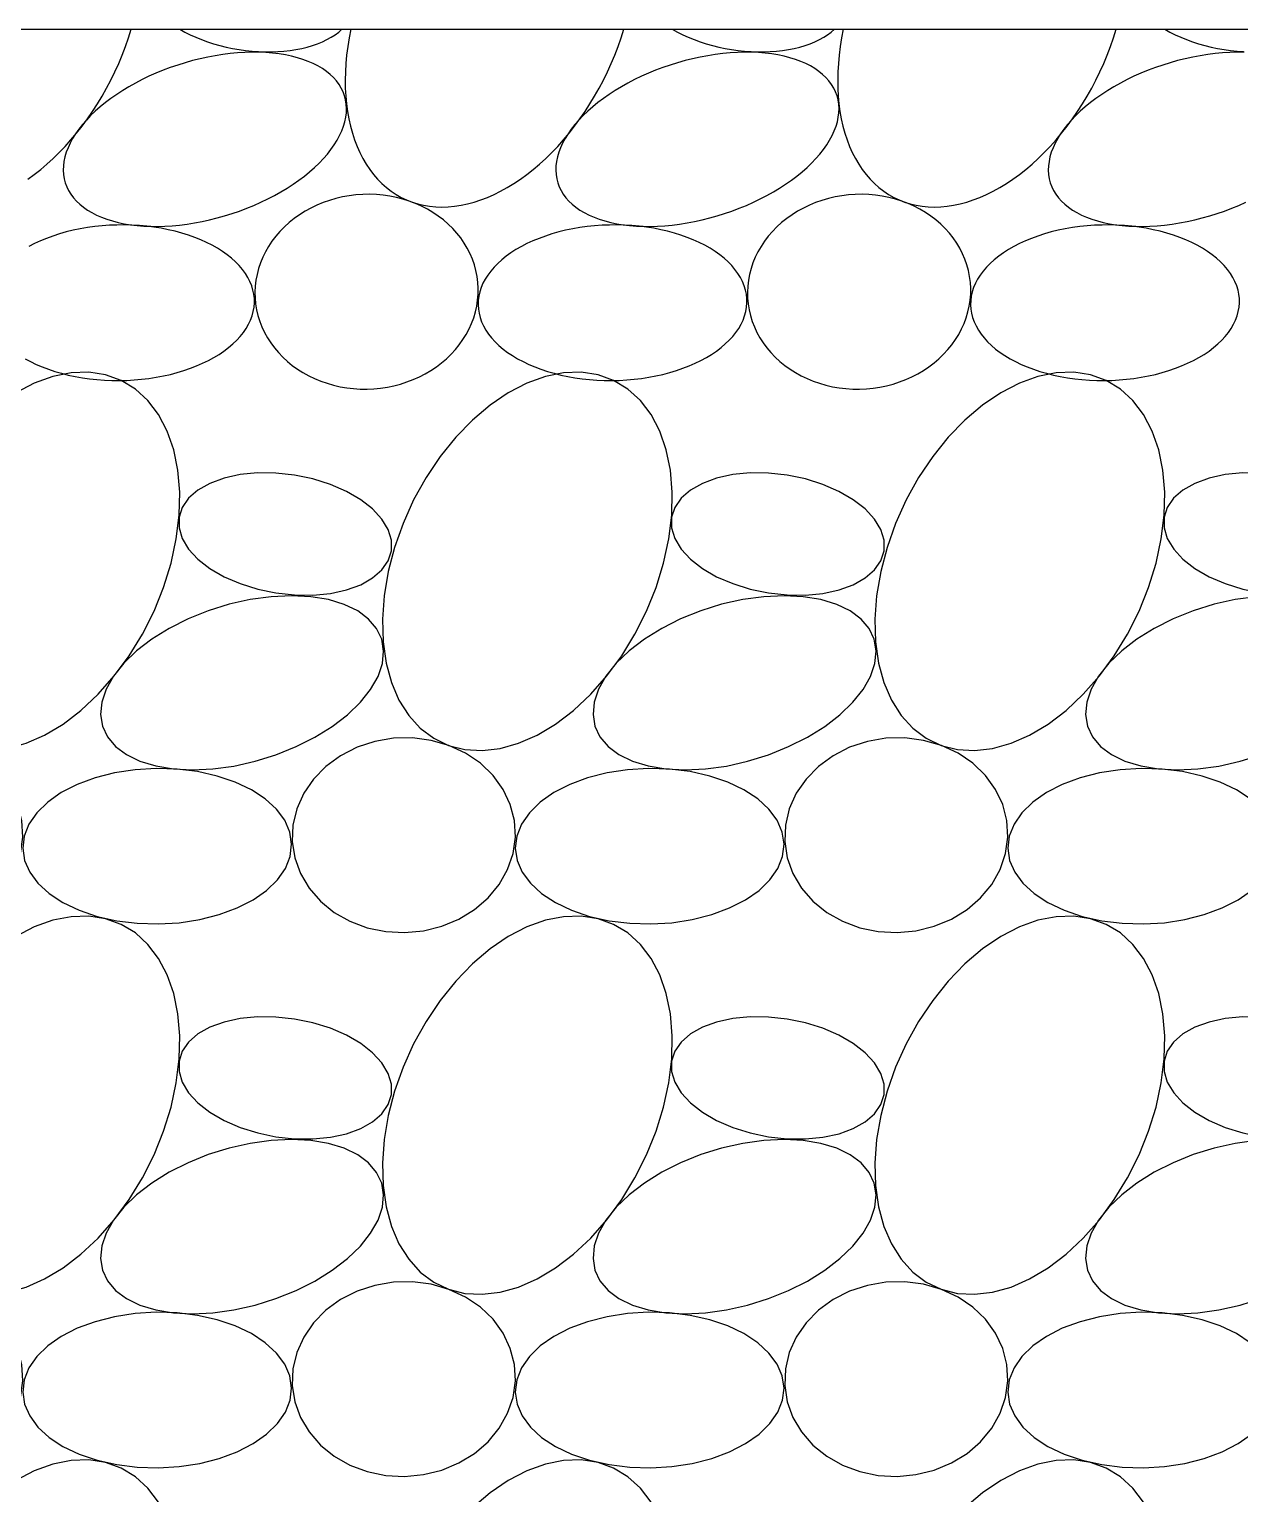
# Model space of a CAD drawing. Extents: x 10 to 698, y 9 to 300.
# Drawn here: x 650.12 to 652.576, y 139.807 to 142.779 of the extents above; entities that cross this region are included whole.
import ezdxf

# ---------------------------------------------------------------- set-up
doc = ezdxf.new("R2010")
doc.units = 0
doc.header["$LTSCALE"] = 0.5
doc.header["$MEASUREMENT"] = 0
doc.layers.get('0').update_dxf_attribs({"linetype": 'CONTINUOUS'})
doc.layers.add('A-DETL-MCUT', color=2, linetype='CONTINUOUS')
doc.layers.add('A-DETL-PATT', color=8, linetype='CONTINUOUS')

# ---------------------------------------------------------------- blocks, each defined once
blk = doc.blocks.new('BATT-01')
at = {"flags": 128}
for points in [[(-0.06648, 0.06741), (-0.07044, 0.06884), (-0.07469, 0.06949), (-0.07917, 0.06935), (-0.0838, 0.06843), (-0.0885, 0.06674), (-0.09321, 0.0643), (-0.09783, 0.06116), (-0.1023, 0.05738), (-0.10654, 0.053), (-0.11048, 0.04811), (-0.11406, 0.04278), (-0.11721, 0.0371), (-0.1199, 0.03117), (-0.12206, 0.02508), (-0.12368, 0.01893), (-0.12471, 0.01282), (-0.12515, 0.00685), (-0.12498, 0.00113), (-0.12421, -0.00426), (-0.12285, -0.00922), (-0.12093, -0.01368), (-0.11847, -0.01756), (-0.11552, -0.0208), (-0.11213, -0.02335), (-0.10834, -0.02515), (-0.10422, -0.0262), (-0.09985, -0.02645), (-0.09529, -0.02592), (-0.09061, -0.02461), (-0.0859, -0.02254), (-0.08122, -0.01975), (-0.07667, -0.01628), (-0.07231, -0.01219), (-0.06821, -0.00755), (-0.06444, -0.00243), (-0.06107, 0.00309), (-0.05814, 0.0089), (-0.05571, 0.01493), (-0.05382, 0.02106), (-0.05249, 0.0272), (-0.05176, 0.03325), (-0.05162, 0.03911), (-0.05209, 0.04467), (-0.05315, 0.04986), (-0.0548, 0.05458), (-0.05699, 0.05876), (-0.0597, 0.06233), (-0.06288, 0.06523)], [(-0.0518, 0.0327), (-0.0518, 0.03004), (-0.05098, 0.02734), (-0.04936, 0.02466), (-0.047, 0.02211), (-0.04397, 0.01974), (-0.04036, 0.01764), (-0.03627, 0.01587), (-0.03184, 0.01448), (-0.0272, 0.01352), (-0.02248, 0.01301), (-0.01783, 0.01297), (-0.0134, 0.0134), (-0.00932, 0.01429), (-0.00571, 0.0156), (-0.00268, 0.01731), (-0.00032, 0.01936), (0.00129, 0.02168), (0.00211, 0.02421), (0.00211, 0.02687), (0.00129, 0.02958), (-0.00032, 0.03225), (-0.00268, 0.03481), (-0.00571, 0.03717), (-0.00933, 0.03927), (-0.01341, 0.04104), (-0.01785, 0.04243), (-0.02249, 0.04339), (-0.02721, 0.0439), (-0.03185, 0.04395), (-0.03628, 0.04352), (-0.04037, 0.04263), (-0.04398, 0.04131), (-0.04701, 0.0396), (-0.04937, 0.03756), (-0.05098, 0.03523)], [(-0.07123, -0.0203), (-0.06995, -0.02303), (-0.0679, -0.02545), (-0.06514, -0.02751), (-0.06172, -0.02917), (-0.05772, -0.03038), (-0.05324, -0.03112), (-0.04836, -0.03137), (-0.0432, -0.03112), (-0.03788, -0.03039), (-0.03252, -0.02919), (-0.02722, -0.02754), (-0.02212, -0.02548), (-0.01732, -0.02307), (-0.01294, -0.02034), (-0.00907, -0.01737), (-0.00579, -0.01421), (-0.00319, -0.01095), (-0.00131, -0.00765), (-0.00021, -0.00438), (0.0001, -0.00123), (-0.00039, 0.00175), (-0.00167, 0.00448), (-0.00372, 0.0069), (-0.00648, 0.00897), (-0.0099, 0.01062), (-0.0139, 0.01183), (-0.01839, 0.01257), (-0.02326, 0.01282), (-0.02842, 0.01257), (-0.03374, 0.01184), (-0.03911, 0.01064), (-0.0444, 0.00899), (-0.0495, 0.00694), (-0.0543, 0.00452), (-0.05868, 0.00179), (-0.06255, -0.00118), (-0.06583, -0.00433), (-0.06843, -0.0076), (-0.07031, -0.0109), (-0.07141, -0.01417), (-0.07172, -0.01732)], [(-0.14801, -0.04955), (-0.14737, -0.05369), (-0.14593, -0.05767), (-0.14373, -0.06137), (-0.14085, -0.06468), (-0.13736, -0.06751), (-0.13336, -0.06978), (-0.12897, -0.07142), (-0.12431, -0.07238), (-0.11952, -0.07264), (-0.11473, -0.07219), (-0.11009, -0.07104), (-0.10573, -0.06923), (-0.10177, -0.0668), (-0.09833, -0.06383), (-0.0955, -0.06041), (-0.09337, -0.05662), (-0.09199, -0.05259), (-0.09142, -0.04842), (-0.09166, -0.04423), (-0.0927, -0.04016), (-0.09453, -0.03631), (-0.09708, -0.03279), (-0.10028, -0.0297), (-0.10403, -0.02715), (-0.10825, -0.02519), (-0.11279, -0.02388), (-0.11753, -0.02327), (-0.12233, -0.02336), (-0.12706, -0.02417), (-0.13158, -0.02565), (-0.13576, -0.02778), (-0.13947, -0.03049), (-0.14262, -0.0337), (-0.14511, -0.03732), (-0.14687, -0.04124), (-0.14784, -0.04536)], [(-0.09144, -0.05124), (-0.09098, -0.05432), (-0.08968, -0.05731), (-0.0876, -0.06014), (-0.08476, -0.06274), (-0.08125, -0.06504), (-0.07715, -0.06699), (-0.07257, -0.06854), (-0.06761, -0.06965), (-0.06239, -0.0703), (-0.05705, -0.07046), (-0.05172, -0.07014), (-0.04653, -0.06934), (-0.0416, -0.06809), (-0.03707, -0.0664), (-0.03303, -0.06433), (-0.02959, -0.06193), (-0.02683, -0.05925), (-0.02482, -0.05636), (-0.02362, -0.05333), (-0.02324, -0.05024), (-0.02371, -0.04716), (-0.025, -0.04416), (-0.02709, -0.04134), (-0.02993, -0.03874), (-0.03344, -0.03643), (-0.03753, -0.03448), (-0.04212, -0.03293), (-0.04708, -0.03182), (-0.0523, -0.03118), (-0.05763, -0.03101), (-0.06296, -0.03133), (-0.06816, -0.03213), (-0.07308, -0.03339), (-0.07762, -0.03507), (-0.08166, -0.03714), (-0.0851, -0.03955), (-0.08786, -0.04223), (-0.08986, -0.04512), (-0.09107, -0.04815)]]:
    blk.add_lwpolyline(points, close=True, dxfattribs=at)

msp = doc.modelspace()

# ---------------------------------------------------------------- linework, layer by layer
at = {"layer": 'A-DETL-MCUT'}
msp.add_line((647.26087003, 142.77896613), (654.01087003, 142.77896613), dxfattribs=at)
at = {"layer": 'A-DETL-PATT', "flags": 128}
for points in [[(650.11730632, 142.47465533), (650.1304097, 142.48416907), (650.14335729, 142.49434879), (650.15612196, 142.50517319), (650.168677, 142.51661959), (650.18099609, 142.52866402), (650.19305344, 142.54128125), (650.2048238, 142.55444486), (650.21628252, 142.56812727), (650.22740559, 142.58229984), (650.23816973, 142.59693287), (650.24855238, 142.61199573), (650.2585318, 142.62745685), (650.26808709, 142.64328387), (650.27719824, 142.65944363), (650.28584616, 142.6759023), (650.29401275, 142.69262538), (650.30168089, 142.70957788), (650.30883454, 142.72672427), (650.3154587, 142.74402864), (650.3215395, 142.76145476), (650.32706421, 142.77896613)], [(650.4255223, 142.77896613), (650.43592356, 142.77323827), (650.44680389, 142.76782503), (650.45812269, 142.76274661), (650.46983773, 142.75802197), (650.48190529, 142.75366874), (650.49428035, 142.74970315), (650.50691673, 142.74614001), (650.51976727, 142.74299261), (650.53278403, 142.7402727), (650.54591844, 142.73799043), (650.55912148, 142.7361543), (650.57234388, 142.73477118), (650.58553632, 142.73384622), (650.59864956, 142.73338287), (650.61163467, 142.73338287), (650.6244432, 142.73384622), (650.63702736, 142.73477118), (650.64934018, 142.7361543), (650.66133573, 142.73799043), (650.67296924, 142.7402727), (650.6841973, 142.74299261), (650.69497802, 142.74614001), (650.70527118, 142.74970315), (650.71503835, 142.75366874), (650.7242431, 142.75802197), (650.73285107, 142.76274661), (650.74083016, 142.76782503), (650.74815058, 142.77323827), (650.75478502, 142.77896613)], [(650.7725882, 142.77896613), (650.76917702, 142.76145476), (650.76636543, 142.74402864), (650.76415933, 142.72672427), (650.76256333, 142.70957788), (650.76158077, 142.69262538), (650.76121372, 142.6759023), (650.76146294, 142.65944363), (650.76232791, 142.64328387), (650.76380682, 142.62745685), (650.76589657, 142.61199573), (650.76859278, 142.59693287), (650.77188981, 142.58229984), (650.77578076, 142.56812727), (650.78025746, 142.55444486), (650.78531056, 142.54128125), (650.79092946, 142.52866402), (650.79710239, 142.51661959), (650.80381643, 142.50517319), (650.81105751, 142.49434879), (650.81881048, 142.48416907), (650.82705908, 142.47465533), (650.83578606, 142.46582752), (650.84497312, 142.45770411), (650.85460103, 142.45030212), (650.86464962, 142.44363705), (650.87509784, 142.43772287), (650.88592383, 142.43257195), (650.89710489, 142.42819509), (650.90861761, 142.42460146), (650.92043789, 142.42179857), (650.93254096, 142.41979231), (650.94490147, 142.41858687), (650.95749354, 142.41818477), (650.9702908, 142.41858687), (650.98326644, 142.41979231), (650.99639329, 142.42179857), (651.00964385, 142.42460146), (651.02299037, 142.42819509), (651.0364049, 142.43257195), (651.04985935, 142.43772287), (651.06332553, 142.44363705), (651.07677524, 142.45030212), (651.09018032, 142.45770411), (651.10351268, 142.46582752), (651.11674441, 142.47465533), (651.12984779, 142.48416907), (651.14279537, 142.49434879), (651.15556005, 142.50517319), (651.16811508, 142.51661959), (651.18043417, 142.52866402), (651.19249153, 142.54128125), (651.20426189, 142.55444486), (651.21572061, 142.56812727), (651.22684368, 142.58229984), (651.23760781, 142.59693287), (651.24799046, 142.61199573), (651.25796988, 142.62745685), (651.26752517, 142.64328387), (651.27663632, 142.65944363), (651.28528425, 142.6759023), (651.29345083, 142.69262538), (651.30111898, 142.70957788), (651.30827262, 142.72672427), (651.31489678, 142.74402864), (651.32097759, 142.76145476), (651.3265023, 142.77896613)], [(651.42496038, 142.77896613), (651.43536164, 142.77323827), (651.44624197, 142.76782503), (651.45756077, 142.76274661), (651.46927581, 142.75802197), (651.48134338, 142.75366874), (651.49371844, 142.74970315), (651.50635481, 142.74614001), (651.51920536, 142.74299261), (651.53222212, 142.7402727), (651.54535652, 142.73799043), (651.55855956, 142.7361543), (651.57178197, 142.73477118), (651.5849744, 142.73384622), (651.59808764, 142.73338287), (651.61107275, 142.73338287), (651.62388128, 142.73384622), (651.63646544, 142.73477118), (651.64877826, 142.7361543), (651.66077381, 142.73799043), (651.67240732, 142.7402727), (651.68363539, 142.74299261), (651.69441611, 142.74614001), (651.70470926, 142.74970315), (651.71447643, 142.75366874), (651.72368118, 142.75802197), (651.73228916, 142.76274661), (651.74026824, 142.76782503), (651.74758866, 142.77323827), (651.75422311, 142.77896613)], [(651.77202628, 142.77896613), (651.7686151, 142.76145476), (651.76580352, 142.74402864), (651.76359741, 142.72672427), (651.76200141, 142.70957788), (651.76101886, 142.69262538), (651.7606518, 142.6759023), (651.76090102, 142.65944363), (651.76176599, 142.64328387), (651.7632449, 142.62745685), (651.76533465, 142.61199573), (651.76803087, 142.59693287), (651.7713279, 142.58229984), (651.77521884, 142.56812727), (651.77969555, 142.55444486), (651.78474864, 142.54128125), (651.79036754, 142.52866402), (651.79654047, 142.51661959), (651.80325451, 142.50517319), (651.8104956, 142.49434879), (651.81824856, 142.48416907), (651.82649717, 142.47465533), (651.83522414, 142.46582752), (651.8444112, 142.45770411), (651.85403911, 142.45030212), (651.8640877, 142.44363705), (651.87453593, 142.43772287), (651.88536191, 142.43257195), (651.89654297, 142.42819509), (651.90805569, 142.42460146), (651.91987597, 142.42179857), (651.93197904, 142.41979231), (651.94433955, 142.41858687), (651.95693163, 142.41818477), (651.96972888, 142.41858687), (651.98270452, 142.41979231), (651.99583137, 142.42179857), (652.00908193, 142.42460146), (652.02242846, 142.42819509), (652.03584299, 142.43257195), (652.04929743, 142.43772287), (652.06276362, 142.44363705), (652.07621333, 142.45030212), (652.0896184, 142.45770411), (652.10295077, 142.46582752), (652.11618249, 142.47465533), (652.12928587, 142.48416907), (652.14223345, 142.49434879), (652.15499813, 142.50517319), (652.16755316, 142.51661959), (652.17987226, 142.52866402), (652.19192961, 142.54128125), (652.20369997, 142.55444486), (652.21515869, 142.56812727), (652.22628176, 142.58229984), (652.2370459, 142.59693287), (652.24742855, 142.61199573), (652.25740797, 142.62745685), (652.26696326, 142.64328387), (652.27607441, 142.65944363), (652.28472233, 142.6759023), (652.29288891, 142.69262538), (652.30055706, 142.70957788), (652.3077107, 142.72672427), (652.31433487, 142.74402864), (652.32041567, 142.76145476), (652.32594038, 142.77896613)], [(652.42439847, 142.77896613), (652.43479972, 142.77323827), (652.44568005, 142.76782503), (652.45699886, 142.76274661), (652.4687139, 142.75802197), (652.48078146, 142.75366874), (652.49315652, 142.74970315), (652.5057929, 142.74614001), (652.51864344, 142.74299261), (652.5316602, 142.7402727), (652.54479461, 142.73799043), (652.55799764, 142.7361543), (652.57122005, 142.73477118), (652.58441249, 142.73384622)], [(652.58533659, 142.7323246), (652.57105014, 142.73241829), (652.55649268, 142.73201108), (652.54170549, 142.73110412), (652.52673048, 142.72969998), (652.5116101, 142.72780265), (652.4963872, 142.72541749), (652.48110494, 142.72255128), (652.46580664, 142.71921214), (652.45053566, 142.71540953), (652.43533529, 142.71115423), (652.42024862, 142.7064583), (652.40531841, 142.70133506), (652.39058699, 142.69579902), (652.3760961, 142.68986588), (652.36188684, 142.68355246), (652.34799946, 142.67687665), (652.33447335, 142.66985738), (652.32134684, 142.66251454), (652.30865713, 142.65486895), (652.29644021, 142.64694228), (652.2847307, 142.638757), (652.27356179, 142.63033631), (652.26296514, 142.62170408), (652.25297079, 142.61288478), (652.24360707, 142.6039034), (652.23490052, 142.59478542), (652.22687582, 142.58555666), (652.21955572, 142.5762433), (652.21296097, 142.56687174), (652.20711026, 142.55746852), (652.20202017, 142.54806033), (652.19770514, 142.53867381), (652.19417739, 142.52933558), (652.19144693, 142.5200721), (652.1895215, 142.51090965), (652.18840654, 142.50187418), (652.18810523, 142.49299131), (652.18861842, 142.48428622), (652.18994465, 142.47578359), (652.19208017, 142.46750751), (652.19501891, 142.45948145), (652.19875256, 142.45172815), (652.20327052, 142.4442696), (652.20855999, 142.43712694), (652.21460597, 142.43032041), (652.22139134, 142.4238693), (652.22889685, 142.41779191), (652.23710123, 142.41210546), (652.24598122, 142.40682607), (652.25551165, 142.4019687), (652.26566551, 142.39754713), (652.27641402, 142.39357388), (652.2877267, 142.39006022), (652.29957149, 142.38701611), (652.31191481, 142.38445018), (652.32472168, 142.3823697), (652.3379558, 142.38078057), (652.35157964, 142.37968729), (652.3655546, 142.37909296), (652.37984105, 142.37899927), (652.3943985, 142.37940648), (652.4091857, 142.38031344), (652.42416071, 142.38171758), (652.43928109, 142.38361491), (652.45450399, 142.38600007), (652.46978625, 142.38886628), (652.48508455, 142.39220542), (652.50035553, 142.39600803), (652.51555589, 142.40026333), (652.53064257, 142.40495926), (652.54557277, 142.4100825), (652.5603042, 142.41561854), (652.57479509, 142.42155168), (652.58900435, 142.4278651)], [(650.11170372, 142.11034134), (650.12273874, 142.10442916), (650.134335, 142.09888657), (650.14645663, 142.09373073), (650.15906619, 142.08897755), (650.17212468, 142.08464172), (650.18559175, 142.08073666), (650.19942578, 142.07727444), (650.213584, 142.07426574), (650.22802265, 142.07171988), (650.2426971, 142.06964472), (650.25756199, 142.06804668), (650.27257138, 142.0669307), (650.28767887, 142.06630022), (650.30283777, 142.06615719), (650.31800122, 142.06650206), (650.33312236, 142.06733376), (650.34815444, 142.06864972), (650.363051, 142.07044587), (650.37776599, 142.07271666), (650.39225394, 142.07545508), (650.40647006, 142.07865265), (650.42037041, 142.08229949), (650.43391203, 142.08638434), (650.44705305, 142.09089456), (650.45975287, 142.09581621), (650.47197222, 142.10113409), (650.48367334, 142.10683175), (650.49482006, 142.11289159), (650.50537792, 142.11929487), (650.5153143, 142.1260218), (650.52459847, 142.13305158), (650.53320175, 142.1403625), (650.54109754, 142.14793195), (650.54826143, 142.15573653), (650.55467128, 142.16375213), (650.56030728, 142.17195396), (650.56515201, 142.18031668), (650.5691905, 142.18881443), (650.57241025, 142.19742095), (650.57480133, 142.20610964), (650.57635633, 142.21485364), (650.57707045, 142.22362592), (650.57694149, 142.23239938), (650.57596984, 142.24114688), (650.57415851, 142.2498414), (650.57151309, 142.25845606), (650.56804177, 142.26696423), (650.56375526, 142.27533961), (650.55866683, 142.28355632), (650.55279219, 142.29158895), (650.54614952, 142.29941269), (650.53875933, 142.30700334), (650.53064447, 142.31433745), (650.52183003, 142.32139234), (650.51234325, 142.32814621), (650.50221345, 142.33457819), (650.49147194, 142.34066838), (650.48015193, 142.34639798), (650.4682884, 142.35174926), (650.45591803, 142.35670569), (650.44307904, 142.36125195), (650.42981113, 142.36537398), (650.4161553, 142.36905905), (650.40215377, 142.37229576), (650.38784981, 142.37507411), (650.37328763, 142.37738551), (650.35851225, 142.37922282), (650.34356934, 142.38058036), (650.32850507, 142.38145393), (650.31336603, 142.38184083), (650.29819899, 142.38173987), (650.28305084, 142.38115136), (650.26796841, 142.38007712), (650.2529983, 142.37852046), (650.2381868, 142.3764862), (650.22357968, 142.37398063), (650.2092221, 142.37101149), (650.19515843, 142.36758796), (650.18143214, 142.36372062), (650.16808566, 142.35942143), (650.15516025, 142.35470366), (650.14269585, 142.34958192), (650.13073099, 142.34407202), (650.11930266, 142.338191)]]:
    msp.add_lwpolyline(points, dxfattribs=at)
for points in [[(650.193204, 142.46750751), (650.19614274, 142.45948145), (650.19987639, 142.45172815), (650.20439435, 142.4442696), (650.20968382, 142.43712694), (650.21572981, 142.43032041), (650.22251517, 142.4238693), (650.23002068, 142.41779191), (650.23822506, 142.41210546), (650.24710505, 142.40682607), (650.25663548, 142.4019687), (650.26678934, 142.39754713), (650.27753785, 142.39357388), (650.28885053, 142.39006022), (650.30069532, 142.38701611), (650.31303865, 142.38445018), (650.32584552, 142.3823697), (650.33907963, 142.38078057), (650.35270347, 142.37968729), (650.36667843, 142.37909296), (650.38096488, 142.37899927), (650.39552234, 142.37940648), (650.41030953, 142.38031344), (650.42528454, 142.38171758), (650.44040493, 142.38361491), (650.45562782, 142.38600007), (650.47091008, 142.38886628), (650.48620838, 142.39220542), (650.50147936, 142.39600803), (650.51667973, 142.40026333), (650.5317664, 142.40495926), (650.54669661, 142.4100825), (650.56142803, 142.41561854), (650.57591892, 142.42155168), (650.59012819, 142.4278651), (650.60401556, 142.43454091), (650.61754167, 142.44156018), (650.63066819, 142.44890302), (650.64335789, 142.45654861), (650.65557481, 142.46447528), (650.66728432, 142.47266056), (650.67845323, 142.48108125), (650.68904988, 142.48971348), (650.69904423, 142.49853278), (650.70840795, 142.50751416), (650.7171145, 142.51663214), (650.7251392, 142.5258609), (650.7324593, 142.53517426), (650.73905405, 142.54454583), (650.74490477, 142.55394904), (650.74999485, 142.56335723), (650.75430988, 142.57274375), (650.75783763, 142.58208198), (650.76056809, 142.59134546), (650.76249353, 142.60050791), (650.76360848, 142.60954338), (650.76390979, 142.61842625), (650.7633966, 142.62713134), (650.76207037, 142.63563398), (650.75993485, 142.64391005), (650.75699611, 142.65193611), (650.75326247, 142.65968941), (650.74874451, 142.66714796), (650.74345503, 142.67429062), (650.73740905, 142.68109715), (650.73062368, 142.68754826), (650.72311817, 142.69362565), (650.71491379, 142.6993121), (650.7060338, 142.70459149), (650.69650337, 142.70944886), (650.68634951, 142.71387043), (650.67560101, 142.71784368), (650.66428832, 142.72135734), (650.65244353, 142.72440145), (650.64010021, 142.72696738), (650.62729334, 142.72904786), (650.61405922, 142.73063699), (650.60043538, 142.73173027), (650.58646043, 142.7323246), (650.57217397, 142.73241829), (650.55761652, 142.73201108), (650.54282933, 142.73110412), (650.52785431, 142.72969998), (650.51273393, 142.72780265), (650.49751103, 142.72541749), (650.48222877, 142.72255128), (650.46693047, 142.71921214), (650.4516595, 142.71540953), (650.43645913, 142.71115423), (650.42137246, 142.7064583), (650.40644225, 142.70133506), (650.39171082, 142.69579902), (650.37721994, 142.68986588), (650.36301067, 142.68355246), (650.34912329, 142.67687665), (650.33559718, 142.66985738), (650.32247067, 142.66251454), (650.30978097, 142.65486895), (650.29756404, 142.64694228), (650.28585453, 142.638757), (650.27468562, 142.63033631), (650.26408897, 142.62170408), (650.25409462, 142.61288478), (650.2447309, 142.6039034), (650.23602435, 142.59478542), (650.22799965, 142.58555666), (650.22067955, 142.5762433), (650.2140848, 142.56687174), (650.20823409, 142.55746852), (650.203144, 142.54806033), (650.19882897, 142.53867381), (650.19530123, 142.52933558), (650.19257077, 142.5200721), (650.19064533, 142.51090965), (650.18953038, 142.50187418), (650.18922907, 142.49299131), (650.18974226, 142.48428622), (650.19106849, 142.47578359)], [(651.19264208, 142.46750751), (651.19558083, 142.45948145), (651.19931447, 142.45172815), (651.20383243, 142.4442696), (651.2091219, 142.43712694), (651.21516789, 142.43032041), (651.22195326, 142.4238693), (651.22945876, 142.41779191), (651.23766314, 142.41210546), (651.24654314, 142.40682607), (651.25607357, 142.4019687), (651.26622743, 142.39754713), (651.27697593, 142.39357388), (651.28828861, 142.39006022), (651.3001334, 142.38701611), (651.31247673, 142.38445018), (651.3252836, 142.3823697), (651.33851771, 142.38078057), (651.35214156, 142.37968729), (651.36611651, 142.37909296), (651.38040297, 142.37899927), (651.39496042, 142.37940648), (651.40974761, 142.38031344), (651.42472262, 142.38171758), (651.43984301, 142.38361491), (651.45506591, 142.38600007), (651.47034817, 142.38886628), (651.48564647, 142.39220542), (651.50091744, 142.39600803), (651.51611781, 142.40026333), (651.53120448, 142.40495926), (651.54613469, 142.4100825), (651.56086612, 142.41561854), (651.575357, 142.42155168), (651.58956627, 142.4278651), (651.60345364, 142.43454091), (651.61697976, 142.44156018), (651.63010627, 142.44890302), (651.64279597, 142.45654861), (651.65501289, 142.46447528), (651.66672241, 142.47266056), (651.67789132, 142.48108125), (651.68848797, 142.48971348), (651.69848232, 142.49853278), (651.70784604, 142.50751416), (651.71655259, 142.51663214), (651.72457728, 142.5258609), (651.73189738, 142.53517426), (651.73849214, 142.54454583), (651.74434285, 142.55394904), (651.74943293, 142.56335723), (651.75374797, 142.57274375), (651.75727571, 142.58208198), (651.76000617, 142.59134546), (651.76193161, 142.60050791), (651.76304656, 142.60954338), (651.76334787, 142.61842625), (651.76283468, 142.62713134), (651.76150845, 142.63563398), (651.75937294, 142.64391005), (651.75643419, 142.65193611), (651.75270055, 142.65968941), (651.74818259, 142.66714796), (651.74289312, 142.67429062), (651.73684713, 142.68109715), (651.73006177, 142.68754826), (651.72255626, 142.69362565), (651.71435188, 142.6993121), (651.70547189, 142.70459149), (651.69594145, 142.70944886), (651.68578759, 142.71387043), (651.67503909, 142.71784368), (651.66372641, 142.72135734), (651.65188162, 142.72440145), (651.63953829, 142.72696738), (651.62673142, 142.72904786), (651.61349731, 142.73063699), (651.59987346, 142.73173027), (651.58589851, 142.7323246), (651.57161206, 142.73241829), (651.5570546, 142.73201108), (651.54226741, 142.73110412), (651.5272924, 142.72969998), (651.51217201, 142.72780265), (651.49694912, 142.72541749), (651.48166686, 142.72255128), (651.46636856, 142.71921214), (651.45109758, 142.71540953), (651.43589721, 142.71115423), (651.42081054, 142.7064583), (651.40588033, 142.70133506), (651.3911489, 142.69579902), (651.37665802, 142.68986588), (651.36244875, 142.68355246), (651.34856138, 142.67687665), (651.33503526, 142.66985738), (651.32190875, 142.66251454), (651.30921905, 142.65486895), (651.29700213, 142.64694228), (651.28529261, 142.638757), (651.2741237, 142.63033631), (651.26352706, 142.62170408), (651.25353271, 142.61288478), (651.24416898, 142.6039034), (651.23546244, 142.59478542), (651.22743774, 142.58555666), (651.22011764, 142.5762433), (651.21352288, 142.56687174), (651.20767217, 142.55746852), (651.20258209, 142.54806033), (651.19826706, 142.53867381), (651.19473931, 142.52933558), (651.19200885, 142.5200721), (651.19008341, 142.51090965), (651.18896846, 142.50187418), (651.18866715, 142.49299131), (651.18918034, 142.48428622), (651.19050657, 142.47578359)], [(650.57838941, 142.23350298), (650.57949699, 142.22149957), (650.58144233, 142.20958888), (650.58421822, 142.19781522), (650.58781431, 142.18622237), (650.59221723, 142.17485348), (650.5974106, 142.16375082), (650.60337511, 142.15295572), (650.61008856, 142.14250831), (650.61752598, 142.13244748), (650.6256597, 142.12281064), (650.63445947, 142.11363364), (650.64389254, 142.10495063), (650.65392383, 142.09679391), (650.66451602, 142.08919381), (650.6756297, 142.08217861), (650.68722354, 142.07577442), (650.6992544, 142.07000505), (650.71167753, 142.06489196), (650.72444671, 142.06045418), (650.73751444, 142.05670821), (650.7508321, 142.053668), (650.76435016, 142.05134484), (650.77801833, 142.04974739), (650.79178575, 142.04888158), (650.80560122, 142.04875064), (650.81941334, 142.04935505), (650.83317073, 142.05069257), (650.8468222, 142.05275822), (650.86031698, 142.05554431), (650.87360487, 142.05904048), (650.88663643, 142.06323372), (650.89936317, 142.06810844), (650.91173777, 142.07364651), (650.92371419, 142.07982731), (650.93524786, 142.08662785), (650.94629589, 142.09402285), (650.95681718, 142.10198478), (650.96677258, 142.11048403), (650.97612506, 142.11948898), (650.98483984, 142.12896613), (650.99288448, 142.13888023), (651.00022907, 142.14919439), (651.00684628, 142.15987025), (651.01271149, 142.17086809), (651.01780289, 142.182147), (651.02210154, 142.19366502), (651.02559144, 142.2053793), (651.02825961, 142.21724627), (651.03009612, 142.22922177), (651.03109415, 142.24126127), (651.03124998, 142.25331996), (651.03056304, 142.26535299), (651.02903587, 142.27731561), (651.02667415, 142.2891633), (651.02348669, 142.30085199), (651.01948532, 142.3123382), (651.01468494, 142.3235792), (651.0091034, 142.33453318), (651.00276147, 142.34515938), (650.99568275, 142.35541827), (650.98789355, 142.36527169), (650.97942287, 142.37468298), (650.97030221, 142.38361714), (650.9605655, 142.39204093), (650.95024896, 142.39992301), (650.93939097, 142.40723405), (650.92803193, 142.41394687), (650.91621408, 142.42003649), (650.9039814, 142.42548025), (650.89137938, 142.4302579), (650.87845492, 142.43435168), (650.86525608, 142.43774635), (650.85183198, 142.44042928), (650.83823254, 142.4423905), (650.82450836, 142.4436227), (650.8107105, 142.44412131), (650.79689027, 142.44388446), (650.78309911, 142.44291304), (650.7693883, 142.44121067), (650.75580885, 142.43878367), (650.74241129, 142.43564108), (650.72924544, 142.43179458), (650.7163603, 142.42725849), (650.70380378, 142.42204968), (650.69162261, 142.41618752), (650.6798621, 142.40969383), (650.66856599, 142.40259276), (650.65777632, 142.39491072), (650.64753321, 142.3866763), (650.63787477, 142.37792013), (650.62883694, 142.36867477), (650.62045333, 142.35897464), (650.61275513, 142.3488558), (650.60577099, 142.3383559), (650.59952687, 142.32751401), (650.59404602, 142.31637045), (650.58934881, 142.30496668), (650.58545273, 142.29334513), (650.58237226, 142.28154902), (650.58011887, 142.26962224), (650.57870093, 142.25760915), (650.57812373, 142.24555445)], [(651.5778275, 142.23350298), (651.57893507, 142.22149957), (651.58088042, 142.20958888), (651.5836563, 142.19781522), (651.58725239, 142.18622237), (651.59165531, 142.17485348), (651.59684869, 142.16375082), (651.60281319, 142.15295572), (651.60952664, 142.14250831), (651.61696406, 142.13244748), (651.62509778, 142.12281064), (651.63389755, 142.11363364), (651.64333062, 142.10495063), (651.65336191, 142.09679391), (651.6639541, 142.08919381), (651.67506779, 142.08217861), (651.68666163, 142.07577442), (651.69869249, 142.07000505), (651.71111561, 142.06489196), (651.72388479, 142.06045418), (651.73695252, 142.05670821), (651.75027018, 142.053668), (651.76378824, 142.05134484), (651.77745641, 142.04974739), (651.79122384, 142.04888158), (651.8050393, 142.04875064), (651.81885142, 142.04935505), (651.83260881, 142.05069257), (651.84626029, 142.05275822), (651.85975507, 142.05554431), (651.87304295, 142.05904048), (651.88607451, 142.06323372), (651.89880126, 142.06810844), (651.91117586, 142.07364651), (651.92315227, 142.07982731), (651.93468594, 142.08662785), (651.94573397, 142.09402285), (651.95625526, 142.10198478), (651.96621066, 142.11048403), (651.97556315, 142.11948898), (651.98427792, 142.12896613), (651.99232256, 142.13888023), (651.99966715, 142.14919439), (652.00628436, 142.15987025), (652.01214958, 142.17086809), (652.01724097, 142.182147), (652.02153962, 142.19366502), (652.02502952, 142.2053793), (652.02769769, 142.21724627), (652.02953421, 142.22922177), (652.03053224, 142.24126127), (652.03068807, 142.25331996), (652.03000112, 142.26535299), (652.02847395, 142.27731561), (652.02611224, 142.2891633), (652.02292477, 142.30085199), (652.0189234, 142.3123382), (652.01412302, 142.3235792), (652.00854149, 142.33453318), (652.00219956, 142.34515938), (651.99512083, 142.35541827), (651.98733164, 142.36527169), (651.97886095, 142.37468298), (651.96974029, 142.38361714), (651.96000358, 142.39204093), (651.94968704, 142.39992301), (651.93882906, 142.40723405), (651.92747001, 142.41394687), (651.91565217, 142.42003649), (651.90341948, 142.42548025), (651.89081747, 142.4302579), (651.877893, 142.43435168), (651.86469417, 142.43774635), (651.85127006, 142.44042928), (651.83767062, 142.4423905), (651.82394644, 142.4436227), (651.81014858, 142.44412131), (651.79632836, 142.44388446), (651.78253719, 142.44291304), (651.76882638, 142.44121067), (651.75524694, 142.43878367), (651.74184937, 142.43564108), (651.72868353, 142.43179458), (651.71579838, 142.42725849), (651.70324187, 142.42204968), (651.6910607, 142.41618752), (651.67930018, 142.40969383), (651.66800408, 142.40259276), (651.6572144, 142.39491072), (651.64697129, 142.3866763), (651.63731286, 142.37792013), (651.62827502, 142.36867477), (651.61989141, 142.35897464), (651.61219322, 142.3488558), (651.60520907, 142.3383559), (651.59896496, 142.32751401), (651.5934841, 142.31637045), (651.58878689, 142.30496668), (651.58489081, 142.29334513), (651.58181034, 142.28154902), (651.57955695, 142.26962224), (651.57813902, 142.25760915), (651.57756182, 142.24555445)], [(651.03094754, 142.21999434), (651.03149806, 142.21123048), (651.03289008, 142.20250609), (651.03511932, 142.19384816), (651.03817887, 142.18528344), (651.04205929, 142.1768384), (651.04674857, 142.16853914), (651.05223222, 142.16041133), (651.0584933, 142.15248008), (651.06551244, 142.14476991), (651.07326796, 142.13730464), (651.08173588, 142.13010736), (651.09089003, 142.12320031), (651.10070212, 142.11660484), (651.1111418, 142.11034134), (651.12217683, 142.10442916), (651.13377308, 142.09888657), (651.14589472, 142.09373073), (651.15850427, 142.08897755), (651.17156276, 142.08464172), (651.18502984, 142.08073666), (651.19886386, 142.07727444), (651.21302208, 142.07426574), (651.22746073, 142.07171988), (651.24213518, 142.06964472), (651.25700007, 142.06804668), (651.27200946, 142.0669307), (651.28711695, 142.06630022), (651.30227585, 142.06615719), (651.31743931, 142.06650206), (651.33256044, 142.06733376), (651.34759252, 142.06864972), (651.36248908, 142.07044587), (651.37720408, 142.07271666), (651.39169202, 142.07545508), (651.40590814, 142.07865265), (651.41980849, 142.08229949), (651.43335011, 142.08638434), (651.44649114, 142.09089456), (651.45919095, 142.09581621), (651.4714103, 142.10113409), (651.48311142, 142.10683175), (651.49425814, 142.11289159), (651.504816, 142.11929487), (651.51475238, 142.1260218), (651.52403655, 142.13305158), (651.53263983, 142.1403625), (651.54053562, 142.14793195), (651.54769951, 142.15573653), (651.55410936, 142.16375213), (651.55974537, 142.17195396), (651.5645901, 142.18031668), (651.56862858, 142.18881443), (651.57184834, 142.19742095), (651.57423941, 142.20610964), (651.57579441, 142.21485364), (651.57650854, 142.22362592), (651.57637957, 142.23239938), (651.57540793, 142.24114688), (651.57359659, 142.2498414), (651.57095118, 142.25845606), (651.56747985, 142.26696423), (651.56319335, 142.27533961), (651.55810491, 142.28355632), (651.55223028, 142.29158895), (651.5455876, 142.29941269), (651.53819741, 142.30700334), (651.53008256, 142.31433745), (651.52126811, 142.32139234), (651.51178133, 142.32814621), (651.50165153, 142.33457819), (651.49091003, 142.34066838), (651.47959001, 142.34639798), (651.46772648, 142.35174926), (651.45535611, 142.35670569), (651.44251712, 142.36125195), (651.42924921, 142.36537398), (651.41559339, 142.36905905), (651.40159185, 142.37229576), (651.38728789, 142.37507411), (651.37272572, 142.37738551), (651.35795034, 142.37922282), (651.34300742, 142.38058036), (651.32794316, 142.38145393), (651.31280411, 142.38184083), (651.29763707, 142.38173987), (651.28248892, 142.38115136), (651.26740649, 142.38007712), (651.25243639, 142.37852046), (651.23762488, 142.3764862), (651.22301777, 142.37398063), (651.20866018, 142.37101149), (651.19459651, 142.36758796), (651.18087023, 142.36372062), (651.16752375, 142.35942143), (651.15459833, 142.35470366), (651.14213393, 142.34958192), (651.13016907, 142.34407202), (651.11874074, 142.338191), (651.10788425, 142.33195703), (651.09763317, 142.32538939), (651.08801918, 142.31850837), (651.079072, 142.31133525), (651.07081927, 142.30389219), (651.06328652, 142.2962022), (651.05649703, 142.28828905), (651.05047177, 142.28017721), (651.04522938, 142.27189173), (651.04078605, 142.26345824), (651.03715553, 142.25490279), (651.03434903, 142.24625185), (651.03237523, 142.23753213), (651.03124023, 142.2287706)], [(652.03038562, 142.21999434), (652.03093614, 142.21123048), (652.03232817, 142.20250609), (652.0345574, 142.19384816), (652.03761696, 142.18528344), (652.04149737, 142.1768384), (652.04618665, 142.16853914), (652.05167031, 142.16041133), (652.05793138, 142.15248008), (652.06495053, 142.14476991), (652.07270605, 142.13730464), (652.08117397, 142.13010736), (652.09032812, 142.12320031), (652.1001402, 142.11660484), (652.11057989, 142.11034134), (652.12161491, 142.10442916), (652.13321116, 142.09888657), (652.1453328, 142.09373073), (652.15794235, 142.08897755), (652.17100085, 142.08464172), (652.18446792, 142.08073666), (652.19830195, 142.07727444), (652.21246016, 142.07426574), (652.22689881, 142.07171988), (652.24157326, 142.06964472), (652.25643816, 142.06804668), (652.27144754, 142.0669307), (652.28655504, 142.06630022), (652.30171394, 142.06615719), (652.31687739, 142.06650206), (652.33199852, 142.06733376), (652.3470306, 142.06864972), (652.36192716, 142.07044587), (652.37664216, 142.07271666), (652.39113011, 142.07545508), (652.40534623, 142.07865265), (652.41924658, 142.08229949), (652.43278819, 142.08638434), (652.44592922, 142.09089456), (652.45862903, 142.09581621), (652.47084839, 142.10113409), (652.48254951, 142.10683175), (652.49369622, 142.11289159), (652.50425409, 142.11929487), (652.51419046, 142.1260218), (652.52347464, 142.13305158), (652.53207792, 142.1403625), (652.5399737, 142.14793195), (652.54713759, 142.15573653), (652.55354745, 142.16375213), (652.55918345, 142.17195396), (652.56402818, 142.18031668), (652.56806667, 142.18881443), (652.57128642, 142.19742095), (652.57367749, 142.20610964), (652.5752325, 142.21485364), (652.57594662, 142.22362592), (652.57581766, 142.23239938), (652.57484601, 142.24114688), (652.57303468, 142.2498414), (652.57038926, 142.25845606), (652.56691793, 142.26696423), (652.56263143, 142.27533961), (652.557543, 142.28355632), (652.55166836, 142.29158895), (652.54502568, 142.29941269), (652.5376355, 142.30700334), (652.52952064, 142.31433745), (652.5207062, 142.32139234), (652.51121942, 142.32814621), (652.50108962, 142.33457819), (652.49034811, 142.34066838), (652.4790281, 142.34639798), (652.46716457, 142.35174926), (652.45479419, 142.35670569), (652.44195521, 142.36125195), (652.4286873, 142.36537398), (652.41503147, 142.36905905), (652.40102994, 142.37229576), (652.38672598, 142.37507411), (652.3721638, 142.37738551), (652.35738842, 142.37922282), (652.3424455, 142.38058036), (652.32738124, 142.38145393), (652.31224219, 142.38184083), (652.29707516, 142.38173987), (652.28192701, 142.38115136), (652.26684457, 142.38007712), (652.25187447, 142.37852046), (652.23706297, 142.3764862), (652.22245585, 142.37398063), (652.20809827, 142.37101149), (652.1940346, 142.36758796), (652.18030831, 142.36372062), (652.16696183, 142.35942143), (652.15403642, 142.35470366), (652.14157202, 142.34958192), (652.12960716, 142.34407202), (652.11817882, 142.338191), (652.10732234, 142.33195703), (652.09707125, 142.32538939), (652.08745726, 142.31850837), (652.07851008, 142.31133525), (652.07025736, 142.30389219), (652.06272461, 142.2962022), (652.05593511, 142.28828905), (652.04990986, 142.28017721), (652.04466746, 142.27189173), (652.04022414, 142.26345824), (652.03659362, 142.25490279), (652.03378712, 142.24625185), (652.03181332, 142.23753213), (652.03067831, 142.2287706)]]:
    msp.add_lwpolyline(points, close=True, dxfattribs=at)

# ---------------------------------------------------------------- block references
at = {"layer": 'A-DETL-PATT', "xscale": 8, "yscale": 8, "zscale": 8}
for p in [(650.83847389, 141.52692581), (651.83791197, 141.52692581), (652.83735006, 141.52692581), (650.83847389, 140.42320712), (651.83791197, 140.42320712), (652.83735006, 140.42320712), (650.83847389, 139.31948842), (651.83791197, 139.31948842), (652.83735006, 139.31948842)]:
    msp.add_blockref('BATT-01', p, dxfattribs=at)

doc.saveas('drawing.dxf')
